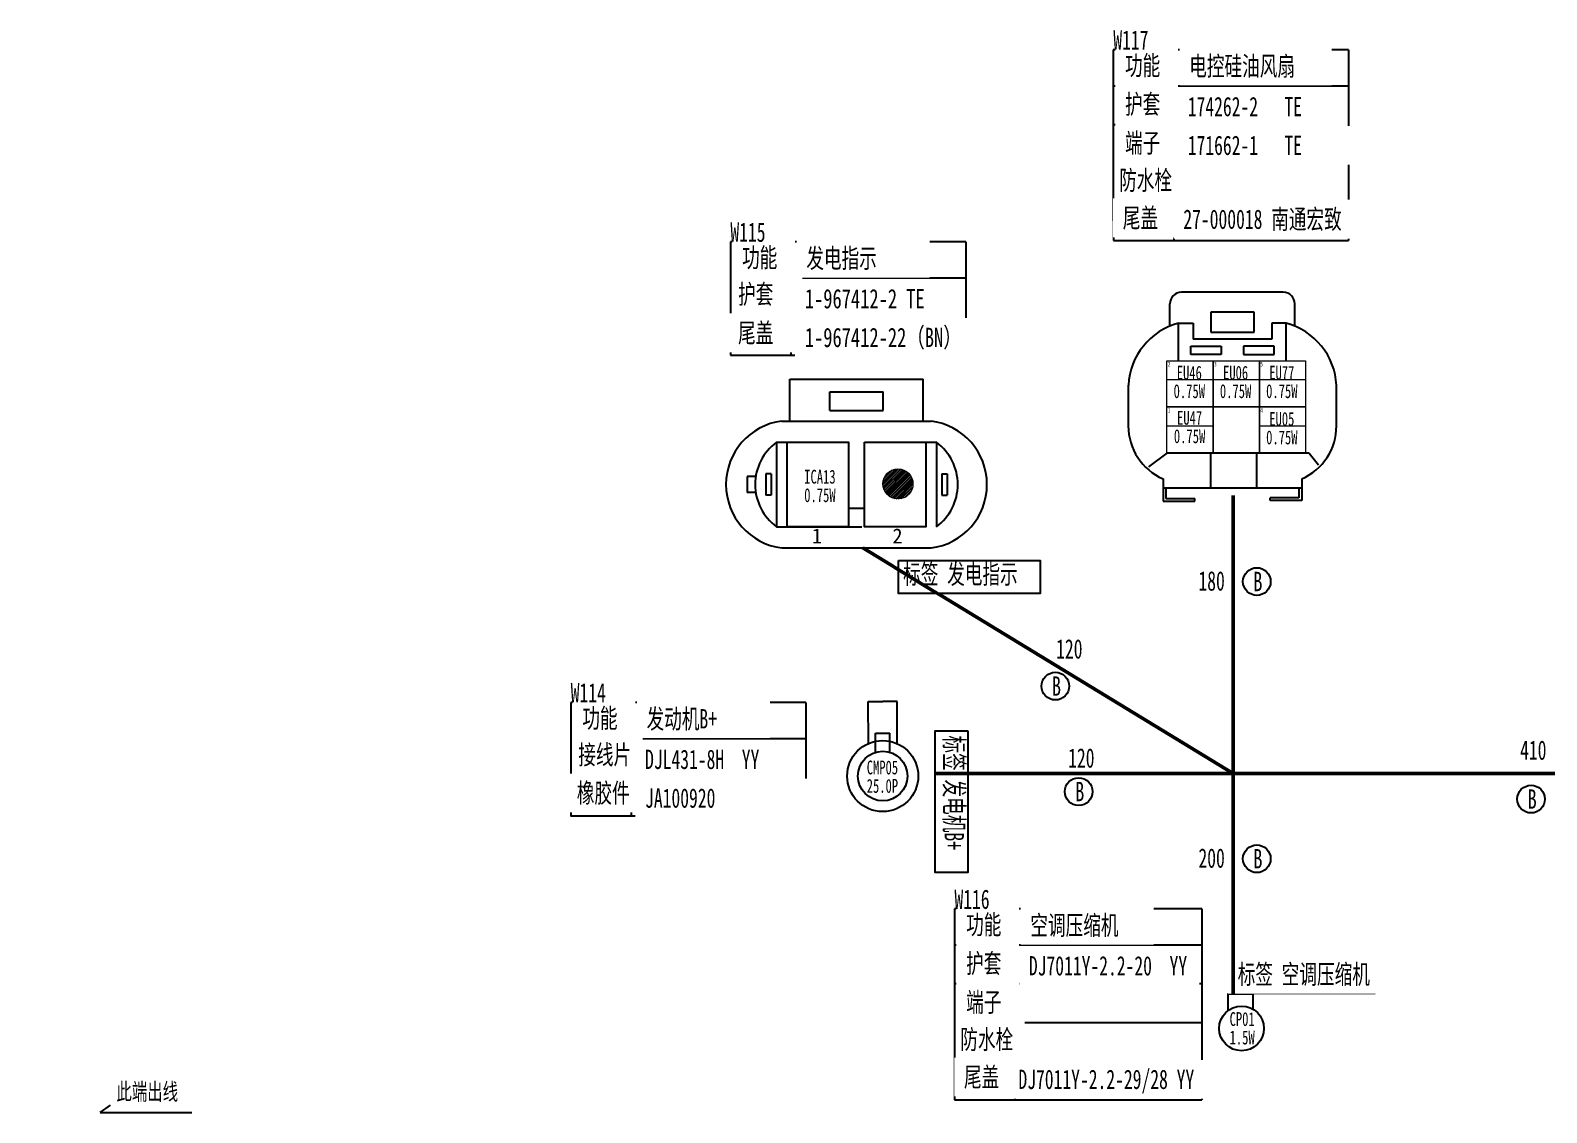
# Model space of a CAD drawing. Header units: millimetres. Extents: x 3853 to 7217, y 3585 to 4426.
# Drawn here: x 5152.8 to 5426.7, y 3834.7 to 4030.3 of the extents above; entities that cross this region are included whole.
import ezdxf

# ---------------------------------------------------------------- set-up
doc = ezdxf.new("R2010")
doc.units = ezdxf.units.MM
doc.layers.get('0').update_dxf_attribs({"lineweight": 25})
for name, color, linetype, lineweight in [('1轮廓实线层', 7, 'Continuous', 50), ('5剖面线层', 1, 'Continuous', 25), ('_0', 7, 'Continuous', 25), ('图框层', 7, 'Continuous', 25), ('基本型', 7, 'Continuous', 18)]:
    doc.layers.add(name, color=color, linetype=linetype, lineweight=lineweight)
doc.layers.add('底盘线束', color=7, linetype='Continuous')
doc.styles.add('FST', font='', dxfattribs={"width": 0.67})
doc.styles.get("Standard").update_dxf_attribs({"font": ''})
doc.styles.add('标准', font='', dxfattribs={"width": 0.667})
doc.styles.get('FST').set_extended_font_data('宋体')
doc.styles.get('Standard').set_extended_font_data('SimSun')
doc.styles.get('标准').set_extended_font_data('SimSun')

msp = doc.modelspace()

# ---------------------------------------------------------------- hatches: boundary and pattern name
at = {"layer": '5剖面线层'}
h = msp.add_hatch(dxfattribs=at)
h.set_pattern_fill('ANSI31', scale=0.1)
h.set_pattern_definition([(45, (4987.18473, 3328.18484), (-0.2245064, 0.2245064), [])])
edge = h.paths.add_edge_path()
edge.add_ellipse((5309.55, 3948.33), major_axis=(2.71, 0), ratio=1, start_angle=0, end_angle=360)

# ---------------------------------------------------------------- linework, layer by layer
at = {"color": 0, "linetype": 'ByBlock', "lineweight": -2}
for p, q in [((5358.68, 3976.84), (5358.68, 3980.85)), ((5379.16, 3982.94), (5360.77, 3982.94)), ((5381.25, 3976.84), (5381.25, 3980.85)), ((5373.89, 3979.35), (5366.1, 3979.35)), ((5366.1, 3979.35), (5366.1, 3975.72)), ((5373.89, 3975.72), (5373.89, 3979.35)), ((5360.23, 3970.62), (5360.23, 3977.37)), ((5360.23, 3977.37), (5362.86, 3977.37)), ((5362.86, 3977.37), (5362.86, 3974.47)), ((5366.1, 3975.72), (5373.89, 3975.72)), ((5379.7, 3977.37), (5377.08, 3977.37)), ((5377.08, 3977.37), (5377.08, 3974.47)), ((5379.7, 3970.62), (5379.7, 3977.37)), ((5362.43, 3973.23), (5367.94, 3973.23)), ((5362.43, 3971.71), (5362.43, 3973.23)), ((5377.08, 3974.47), (5362.86, 3974.47)), ((5367.94, 3973.23), (5367.94, 3971.71)), ((5377.5, 3973.23), (5371.99, 3973.23)), ((5371.99, 3973.23), (5371.99, 3971.71)), ((5377.5, 3971.71), (5377.5, 3973.23)), ((5367.94, 3971.71), (5362.43, 3971.71)), ((5371.99, 3971.71), (5377.5, 3971.71)), ((5351.16, 3966.18), (5351.16, 3958.81)), ((5388.77, 3958.81), (5388.77, 3966.18)), ((5358.13, 3953.88), (5354.79, 3951.44)), ((5383.85, 3953.88), (5358.13, 3953.88)), ((5366, 3953.88), (5366, 3947.54)), ((5374.35, 3953.88), (5374.35, 3947.54)), ((5383.85, 3953.88), (5385.54, 3951.79)), ((5357.44, 3949.24), (5357.44, 3947.54)), ((5382.5, 3947.54), (5357.44, 3947.54)), ((5357.44, 3947.54), (5357.44, 3945.19)), ((5357.96, 3947.54), (5357.96, 3945.71)), ((5381.98, 3947.54), (5381.98, 3945.83)), ((5382.5, 3949.24), (5382.5, 3947.54)), ((5382.5, 3947.54), (5382.5, 3945.31)), ((5357.44, 3945.19), (5363.16, 3945.19)), ((5357.96, 3945.71), (5363.16, 3945.71)), ((5363.16, 3945.19), (5363.16, 3945.71)), ((5381.98, 3945.83), (5376.78, 3945.83)), ((5376.78, 3945.31), (5376.78, 3945.83)), ((5382.5, 3945.31), (5376.78, 3945.31))]:
    msp.add_line(p, q, dxfattribs=at)
for centre, radius, start, end in [((5360.77, 3980.85), 2.09, 90, 180), ((5379.16, 3980.85), 2.09, 0, 90), ((5363.41, 3965.52), 12.26, 104.9982, 176.9277), ((5376.53, 3965.52), 12.26, 3.0723, 75.0018), ((5361.6, 3958.81), 10.44, 180, 246.4822), ((5378.33, 3958.81), 10.44, 293.5178, 0)]:
    msp.add_arc(centre, radius, start, end, dxfattribs=at)
at = {"layer": '1轮廓实线层', "color": 1}
for p, q in [((5370.08, 3895.99), (5370.08, 3946.24)), ((5462.54, 3895.99), (5370.08, 3895.99))]:
    msp.add_line(p, q, dxfattribs=at)
at = {"layer": '1轮廓实线层', "lineweight": 5}
msp.add_circle((5309.55, 3948.33), 2.71, dxfattribs=at)
at = {"layer": '_0', "color": 0, "linetype": 'ByBlock', "lineweight": -3}
for p, q in [((5390.97, 4026.77), (5348.45, 4026.77)), ((5359.36, 4026.77), (5359.37, 3992.28)), ((5348.44, 4013.27), (5390.97, 4013.27)), ((5348.45, 4006.27), (5390.97, 4006.27)), ((5348.45, 4006.27), (5390.97, 4006.27)), ((5348.45, 3999.27), (5390.97, 3999.28)), ((5321.79, 3992.06), (5279.27, 3992.06)), ((5290.18, 3992.06), (5290.19, 3971.56)), ((5348.46, 3992.28), (5390.97, 3992.29)), ((5279.26, 3978.56), (5321.79, 3978.56)), ((5279.27, 3971.56), (5321.79, 3971.56)), ((5279.27, 3971.56), (5321.79, 3971.56)), ((5292.93, 3908.85), (5250.42, 3908.85)), ((5261.32, 3908.85), (5261.33, 3888.35)), ((5304.19, 3909.02), (5306.79, 3909.02)), ((5304.2, 3901.43), (5304.19, 3909.02)), ((5309.38, 3909.02), (5306.79, 3909.02)), ((5309.38, 3901.43), (5309.38, 3909.02)), ((5305.49, 3899.84), (5305.49, 3903.31)), ((5305.49, 3903.31), (5308.1, 3903.31)), ((5308.1, 3899.84), (5308.1, 3903.31)), ((5250.4, 3895.35), (5292.93, 3895.35)), ((5250.41, 3888.35), (5292.93, 3888.35)), ((5250.42, 3888.35), (5292.93, 3888.35)), ((5364.45, 3871.56), (5319.75, 3871.56)), ((5330.66, 3871.56), (5330.67, 3837.07)), ((5319.74, 3858.06), (5364.45, 3858.06)), ((5319.75, 3851.06), (5362.27, 3851.06)), ((5319.75, 3851.06), (5364.45, 3851.06)), ((5319.75, 3844.06), (5364.45, 3844.07)), ((5319.76, 3837.06), (5364.45, 3837.08))]:
    msp.add_line(p, q, dxfattribs=at)
at = {"layer": '_0', "color": 0}
for p, q in [((5348.45, 4020.27), (5390.97, 4020.26)), ((5279.27, 3985.56), (5321.79, 3985.55)), ((5250.42, 3902.35), (5292.93, 3902.34)), ((5319.75, 3865.06), (5364.45, 3865.04))]:
    msp.add_line(p, q, dxfattribs=at)
at = {"layer": '_0', "color": 0, "lineweight": -3}
msp.add_lwpolyline([(5370.08, 3862.21), (5395.69, 3862.21), (5395.69, 3856.29), (5370.08, 3856.29)], close=True, dxfattribs=at)
at = {"layer": '_0', "color": 0, "linetype": 'ByBlock', "lineweight": -3}
msp.add_lwpolyline([(5369.2, 3853.2), (5369.2, 3856.23), (5373.66, 3856.23), (5373.66, 3853.46)], dxfattribs=at)
at = {"layer": '_0', "color": 3, "linetype": 'ByBlock', "lineweight": -3}
for centre in [(5374.38, 3930.69), (5337.99, 3911.8), (5342.2, 3892.75), (5423.93, 3891.39), (5374.38, 3880.61)]:
    msp.add_circle(centre, 2.5, dxfattribs=at)
at = {"layer": '_0', "color": 0, "linetype": 'ByBlock', "lineweight": -3}
for centre, radius in [((5306.79, 3895.55), 6.42), ((5306.79, 3895.55), 4.48), ((5371.62, 3849.97), 4.04)]:
    msp.add_circle(centre, radius, dxfattribs=at)
at = {"layer": '图框层', "color": 7}
for p, q in [((5290.02, 3959.68), (5290.02, 3967.23)), ((5290.02, 3967.23), (5314.08, 3967.23)), ((5314.08, 3959.68), (5314.08, 3967.23)), ((5297.24, 3961.62), (5297.24, 3964.99)), ((5297.24, 3964.99), (5306.87, 3964.99)), ((5306.87, 3961.62), (5306.87, 3964.99)), ((5297.24, 3961.62), (5306.87, 3961.62)), ((5288.58, 3959.68), (5315.53, 3959.68)), ((5287.62, 3955.85), (5287.62, 3940.6)), ((5287.62, 3955.85), (5300.61, 3955.85)), ((5303.5, 3955.85), (5316.49, 3955.85)), ((5316.49, 3955.85), (5316.49, 3940.6)), ((5316.49, 3955.85), (5316.49, 3940.6)), ((5300.61, 3954.96), (5300.61, 3941.48)), ((5283.9, 3949.65), (5282.32, 3949.65)), ((5282.32, 3949.65), (5282.32, 3946.77)), ((5285.69, 3950.15), (5285.69, 3946.3)), ((5286.65, 3950.13), (5285.69, 3950.13)), ((5286.65, 3950.15), (5286.65, 3946.3)), ((5317.45, 3950.15), (5317.45, 3946.3)), ((5317.45, 3950.15), (5318.42, 3950.15)), ((5318.42, 3950.15), (5318.42, 3946.3)), ((5283.9, 3946.78), (5282.32, 3946.78)), ((5286.65, 3946.3), (5285.69, 3946.3)), ((5317.45, 3946.3), (5318.42, 3946.3)), ((5300.61, 3943.97), (5303.5, 3943.97)), ((5287.62, 3940.6), (5303.02, 3940.6))]:
    msp.add_line(p, q, dxfattribs=at)
for points in [[(5289.52, 3955.85), (5300.61, 3955.85), (5300.61, 3940.6), (5289.52, 3940.6)], [(5303.5, 3955.85), (5314.59, 3955.85), (5314.59, 3940.6), (5303.5, 3940.6)]]:
    msp.add_lwpolyline(points, close=True, dxfattribs=at)
for centre, radius, start, end in [((5290.02, 3948.22), 11.55, 97.1808, 262.8192), ((5293.19, 3948.22), 9.44, 126.1486, 233.8514), ((5310.92, 3948.22), 9.44, 306.1486, 53.8514)]:
    msp.add_arc(centre, radius, start, end, dxfattribs=at)
at = {"layer": '基本型', "color": 0}
for p, q in [((5358.13, 3962.23), (5358.13, 3970.59)), ((5358.13, 3970.59), (5366.49, 3970.59)), ((5366.49, 3962.23), (5366.49, 3970.59)), ((5366.49, 3970.59), (5374.84, 3970.59)), ((5366.49, 3970.59), (5366.49, 3962.23)), ((5374.84, 3962.23), (5374.84, 3970.59)), ((5374.84, 3970.59), (5383.2, 3970.59)), ((5374.84, 3970.59), (5374.84, 3962.23)), ((5383.2, 3970.59), (5383.2, 3962.23)), ((5366.49, 3967.11), (5358.13, 3967.11)), ((5374.84, 3967.11), (5366.49, 3967.11)), ((5383.2, 3967.11), (5374.84, 3967.11)), ((5358.13, 3953.88), (5358.13, 3962.23)), ((5358.13, 3962.23), (5366.49, 3962.23)), ((5366.49, 3962.23), (5358.13, 3962.23)), ((5366.49, 3953.88), (5366.49, 3962.23)), ((5366.49, 3962.23), (5374.84, 3962.23)), ((5374.84, 3962.23), (5366.49, 3962.23)), ((5366.49, 3962.23), (5366.49, 3953.88)), ((5374.84, 3953.88), (5374.84, 3962.23)), ((5374.84, 3962.23), (5383.2, 3962.23)), ((5383.2, 3962.23), (5374.84, 3962.23)), ((5374.84, 3962.23), (5374.84, 3953.88)), ((5383.2, 3962.23), (5383.2, 3953.88)), ((5366.49, 3958.75), (5358.13, 3958.75)), ((5383.2, 3958.75), (5374.84, 3958.75)), ((5366.49, 3953.88), (5358.13, 3953.88)), ((5374.84, 3953.88), (5366.49, 3953.88)), ((5383.2, 3953.88), (5374.84, 3953.88))]:
    msp.add_line(p, q, dxfattribs=at)
at = {"layer": '底盘线束', "color": 0}
for q in [(5167.27, 3836.12), (5181.95, 3834.75)]:
    msp.add_line((5165.4, 3834.75), q, dxfattribs=at)

# ---------------------------------------------------------------- texts
at = {"color": 0, "linetype": 'ByBlock', "lineweight": -2, "style": 'FST', "width": 0.67}
for s, p in [('2', (5358.3, 3969.55)), ('3', (5366.66, 3969.55)), ('5', (5375.01, 3969.55)), ('1', (5358.3, 3961.2)), ('4', (5375.01, 3961.2))]:
    msp.add_text(s, height=0.85, dxfattribs=at).set_placement(p)
at = {"color": 0, "insert": (5168.35, 3840.09), "char_height": 3.5, "width": 18.0974, "attachment_point": 1, "style": '标准'}
msp.add_mtext('{\\H0.875x;此端出线}', dxfattribs=at)
at = {"layer": '_0', "color": 0, "char_height": 2.5, "attachment_point": 1, "style": '标准'}
for s, insert, width in [('\\pxsm0.8,qc,t0.272;{\\fFangSong_GB2312|b0|i0|c134|p2;EU46\\P0.75W}', (5360.07, 3969.67), 4.2271), ('\\pxsm0.8,qc,t0.272;{\\fFangSong_GB2312|b0|i0|c134|p2;EU06\\P0.75W}', (5368.43, 3969.67), 4.2271), ('\\pxsm0.8,qc,t0.272;{\\fFangSong_GB2312|b0|i0|c134|p2;EU77\\P0.75W}', (5376.78, 3969.67), 4.2271), ('\\pxsm0.8,qc,t0.272;{\\fFangSong_GB2312|b0|i0|c134|p2;EU47\\P0.75W}', (5360.12, 3961.53), 4.2271), ('\\pxsm0.8,qc,t0.272;{\\fFangSong_GB2312|b0|i0|c134|p2;EU05\\P0.75W}', (5376.78, 3961.32), 4.2271), ('\\pxsm0.8,qc,t0.3872;{\\fFangSong_GB2312|b0|i0|c134|p2;ICA13\\P0.75W}', (5292.44, 3950.88), 6.0174), ('\\pxsm0.8,qc,t0.3872;{\\fFangSong_GB2312|b0|i0|c134|p2;CMP05\\P25.0P}', (5303.73, 3898.36), 6.0174), ('\\pxsm0.8,qc,t0.3872;{\\fFangSong_GB2312|b0|i0|c134|p2;CP01\\P1.5W}', (5368.72, 3852.91), 6.0174)]:
    msp.add_mtext(s, dxfattribs=dict(at, insert=insert, width=width))
at = {"layer": '_0', "color": 0, "char_height": 3.5, "attachment_point": 1, "style": '标准', "bg_fill": 2}
for s, insert, width in [('{\\fFangSong_GB2312|b0|i0|c134|p2;282080-1   TE}', (5122.74, 3954.71), 35.8921), ('{\\fFangSong_GB2312|b0|i0|c134|p2;标签 发电指示 }', (5310.48, 3933.79), 20.5328)]:
    msp.add_mtext(s, dxfattribs=dict(at, insert=insert, width=width))
at = {"layer": '_0', "color": 3, "linetype": 'ByBlock', "lineweight": -3, "char_height": 3.5, "width": 6.8009, "attachment_point": 1, "style": '标准'}
for s, insert in [('180', (5363.83, 3932.56)), ('120', (5338.12, 3920.28)), ('410', (5421.94, 3901.99)), ('120', (5340.29, 3900.57)), ('200', (5363.83, 3882.49))]:
    msp.add_mtext(s, dxfattribs=dict(at, insert=insert))
at = {"layer": '_0', "color": 3, "linetype": 'ByBlock', "lineweight": -3, "char_height": 3.5, "attachment_point": 1, "style": '标准'}
for insert in [(5373.73, 3932.45), (5337.34, 3913.56), (5341.55, 3894.51), (5423.28, 3893.15), (5373.73, 3882.37)]:
    msp.add_mtext('{\\W0.7;B}', dxfattribs=dict(at, insert=insert))
at = {"layer": '_0', "color": 0, "insert": (5321.47, 3902.88), "char_height": 3.5, "width": 24.7602, "attachment_point": 1, "rotation": 270, "style": '标准', "bg_fill": 2}
msp.add_mtext('{\\fFangSong_GB2312|b0|i0|c134|p2;标签 发电机B+ }', dxfattribs=at)
at = {"layer": '图框层', "color": 7}
for s, p in [('1', (5293.99, 3937.58)), ('2', (5308.55, 3937.58))]:
    msp.add_text(s, height=2.7, dxfattribs=at).set_placement(p)

# ---------------------------------------------------------------- next in the draw order: linework, layer by layer
at = {"layer": '1轮廓实线层', "color": 1}
for p, q in [((5303.18, 3936.76), (5370.08, 3895.99)), ((5370.08, 3895.99), (5316.25, 3895.99))]:
    msp.add_line(p, q, dxfattribs=at)
at = {"layer": '_0', "color": 0, "lineweight": -3}
for points in [[(5309.63, 3934.48), (5335.24, 3934.48), (5335.24, 3928.56), (5309.63, 3928.56)], [(5322.17, 3903.73), (5322.17, 3878.12), (5316.25, 3878.12), (5316.25, 3903.73)]]:
    msp.add_lwpolyline(points, close=True, dxfattribs=at)
at = {"layer": '图框层', "color": 7}
msp.add_line((5288.58, 3936.76), (5315.53, 3936.76), dxfattribs=at)
msp.add_arc((5314.08, 3948.22), 11.55, 277.1808, 82.8192, dxfattribs=at)

# ---------------------------------------------------------------- next in the draw order: texts
at = {"layer": '_0', "color": 0, "char_height": 3.5, "attachment_point": 1, "style": '标准', "bg_fill": 2}
for s, insert, width in [('{\\fFangSong_GB2312|b0|i0|c134|p2;电控硅油风扇}', (5362.17, 4025.57), 24.0033), ('{\\fFangSong_GB2312|b0|i0|c134|p2;发电指示}', (5292.99, 3990.86), 20.5328), ('{\\fFangSong_GB2312|b0|i0|c134|p2;282110-1   TE}', (5122.74, 3947.71), 35.8921), ('{\\fFangSong_GB2312|b0|i0|c134|p2;发动机B+}', (5264.13, 3907.65), 20.5328), ('{\\fFangSong_GB2312|b0|i0|c134|p2;空调压缩机}', (5333.47, 3870.35), 20.5328), ('{\\fFangSong_GB2312|b0|i0|c134|p2;标签 空调压缩机 }', (5370.93, 3861.51), 24.7602)]:
    msp.add_mtext(s, dxfattribs=dict(at, insert=insert, width=width))

# ---------------------------------------------------------------- next in the draw order: linework, layer by layer
at = {"layer": '1轮廓实线层', "color": 1}
msp.add_line((5370.08, 3895.99), (5370.08, 3856.23), dxfattribs=at)

# ---------------------------------------------------------------- next in the draw order: texts
at = {"layer": '_0', "color": 0, "char_height": 3.5, "attachment_point": 1, "style": '标准', "bg_fill": 2}
for s, insert, width in [('{\\fFangSong_GB2312|b0|i0|c134|p2;174262-2   TE}', (5361.9, 4018.25), 35.8921), ('{\\fFangSong_GB2312|b0|i0|c134|p2;\\W0.7;1-967412-2 TE}', (5292.72, 3983.54), 29.0707), ('{\\fFangSong_GB2312|b0|i0|c134|p2;281934-2   TE}', (5122.74, 3940.71), 35.8921), ('{\\fFangSong_GB2312|b0|i0|c134|p2;DJL431-8H  YY}', (5263.86, 3900.33), 29.0707), ('{\\fFangSong_GB2312|b0|i0|c134|p2;DJ7011Y-2.2-20  YY}', (5333.2, 3863.03), 29.0707)]:
    msp.add_mtext(s, dxfattribs=dict(at, insert=insert, width=width))

# ---------------------------------------------------------------- next in the draw order: linework, layer by layer
at = {"layer": '_0', "lineweight": -3}
for p, q in [((5390.97, 4026.77), (5390.97, 3992.29)), ((5321.79, 3992.06), (5321.79, 3971.56)), ((5292.93, 3908.85), (5292.93, 3888.35)), ((5364.45, 3871.56), (5364.45, 3837.08))]:
    msp.add_line(p, q, dxfattribs=at)

# ---------------------------------------------------------------- next in the draw order: texts
at = {"layer": '_0', "color": 0, "char_height": 3.5, "attachment_point": 1, "style": '标准', "bg_fill": 2}
for s, insert, width in [('{\\fFangSong_GB2312|b0|i0|c134|p2;功能}', (5350.56, 4025.68), 7.8037), ('{\\fFangSong_GB2312|b0|i0|c134|p2;功能}', (5281.38, 3990.97), 7.8037), ('{\\fFangSong_GB2312|b0|i0|c134|p2;27-000031 南通宏致}', (5122.49, 3934.58), 35.8921), ('{\\fFangSong_GB2312|b0|i0|c134|p2;功能}', (5252.52, 3907.77), 7.8037), ('{\\fFangSong_GB2312|b0|i0|c134|p2;功能}', (5321.86, 3870.47), 7.8037)]:
    msp.add_mtext(s, dxfattribs=dict(at, insert=insert, width=width))

# ---------------------------------------------------------------- next in the draw order: texts
at = {"layer": '_0', "color": 0, "linetype": 'ByBlock', "lineweight": -3, "char_height": 3.5, "width": 15.1586, "attachment_point": 1, "style": '标准'}
for s, insert in [('W117', (5348.45, 4030.27)), ('W115', (5279.27, 3995.56)), ('W114', (5250.42, 3912.35)), ('W116', (5319.75, 3875.06))]:
    msp.add_mtext(s, dxfattribs=dict(at, insert=insert))
at = {"layer": '_0', "color": 0, "char_height": 3.5, "attachment_point": 1, "style": '标准', "bg_fill": 2}
for s, insert, width in [('{\\fFangSong_GB2312|b0|i0|c134|p2;护套}', (5350.56, 4018.68), 7.8037), ('{\\fFangSong_GB2312|b0|i0|c134|p2;护套}', (5280.66, 3984.37), 9.8578), ('{\\fFangSong_GB2312|b0|i0|c134|p2;接线片}', (5251.8, 3901.17), 9.8578), ('{\\fFangSong_GB2312|b0|i0|c134|p2;护套}', (5321.86, 3863.47), 7.8037)]:
    msp.add_mtext(s, dxfattribs=dict(at, insert=insert, width=width))

# ---------------------------------------------------------------- next in the draw order: linework, layer by layer
at = {"layer": '_0', "color": 0, "lineweight": -3}
for p, q in [((5348.45, 4026.77), (5348.45, 4020.27)), ((5279.27, 3992.06), (5279.27, 3985.56)), ((5279.27, 3985.56), (5279.27, 3978.56)), ((5279.27, 3978.56), (5279.27, 3971.56)), ((5250.42, 3908.85), (5250.42, 3902.35)), ((5250.42, 3902.35), (5250.42, 3895.35)), ((5250.42, 3895.35), (5250.42, 3888.35)), ((5319.75, 3871.56), (5319.75, 3865.06))]:
    msp.add_line(p, q, dxfattribs=at)

# ---------------------------------------------------------------- next in the draw order: texts
at = {"layer": '_0', "color": 0, "char_height": 3.5, "attachment_point": 1, "style": '标准', "bg_fill": 2}
for s, insert, width in [('{\\fFangSong_GB2312|b0|i0|c134|p2;端子}', (5350.56, 4011.68), 7.8037), ('{\\fFangSong_GB2312|b0|i0|c134|p2;\\W0.7;1-967412-22（BN）}', (5292.72, 3976.54), 29.0707), ('{\\fFangSong_GB2312|b0|i0|c134|p2;JA100920}', (5263.86, 3893.33), 29.0707), ('{\\fFangSong_GB2312|b0|i0|c134|p2;端子}', (5321.86, 3856.47), 7.8037)]:
    msp.add_mtext(s, dxfattribs=dict(at, insert=insert, width=width))

# ---------------------------------------------------------------- next in the draw order: linework, layer by layer
at = {"layer": '_0', "color": 0, "lineweight": -3}
for p, q in [((5348.45, 4020.27), (5348.45, 4013.27)), ((5319.75, 3865.06), (5319.75, 3858.06))]:
    msp.add_line(p, q, dxfattribs=at)

# ---------------------------------------------------------------- next in the draw order: texts
at = {"layer": '_0', "color": 0, "char_height": 3.5, "width": 9.8578, "attachment_point": 1, "style": '标准', "bg_fill": 2}
for s, insert in [('{\\fFangSong_GB2312|b0|i0|c134|p2;防水栓}', (5349.51, 4004.95)), ('{\\fFangSong_GB2312|b0|i0|c134|p2;尾盖}', (5280.66, 3977.37)), ('{\\fFangSong_GB2312|b0|i0|c134|p2;橡胶件}', (5251.53, 3894.25)), ('{\\fFangSong_GB2312|b0|i0|c134|p2;防水栓}', (5320.81, 3849.74))]:
    msp.add_mtext(s, dxfattribs=dict(at, insert=insert))

# ---------------------------------------------------------------- next in the draw order: linework, layer by layer
at = {"layer": '_0', "color": 0, "lineweight": -3}
for p, q in [((5348.45, 4013.27), (5348.45, 4006.27)), ((5348.45, 4006.27), (5348.45, 3999.27)), ((5348.45, 3999.27), (5348.46, 3992.28)), ((5319.75, 3858.06), (5319.75, 3851.06)), ((5319.75, 3851.06), (5319.75, 3844.06)), ((5319.75, 3844.06), (5319.76, 3837.06))]:
    msp.add_line(p, q, dxfattribs=at)

# ---------------------------------------------------------------- next in the draw order: texts
at = {"layer": '_0', "color": 0, "insert": (5361.9, 4011.25), "char_height": 3.5, "width": 35.8921, "attachment_point": 1, "style": '标准', "bg_fill": 2}
msp.add_mtext('{\\fFangSong_GB2312|b0|i0|c134|p2;171662-1   TE}', dxfattribs=at)

# ---------------------------------------------------------------- next in the draw order: texts
at = {"layer": '_0', "color": 0, "char_height": 3.5, "width": 9.8578, "attachment_point": 1, "style": '标准', "bg_fill": 2}
for insert in [(5350.17, 3998.15), (5321.47, 3842.94)]:
    msp.add_mtext('{\\fFangSong_GB2312|b0|i0|c134|p2;尾盖}', dxfattribs=dict(at, insert=insert))

# ---------------------------------------------------------------- next in the draw order: texts
at = {"layer": '_0', "color": 0, "char_height": 3.5, "attachment_point": 1, "style": '标准', "bg_fill": 2}
for s, insert, width in [('{\\fFangSong_GB2312|b0|i0|c134|p2;27-000018 南通宏致}', (5361.1, 3997.9), 35.8921), ('{\\fFangSong_GB2312|b0|i0|c134|p2;DJ7011Y-2.2-29/28 YY}', (5331.31, 3842.52), 34.799)]:
    msp.add_mtext(s, dxfattribs=dict(at, insert=insert, width=width))

doc.saveas('drawing.dxf')
